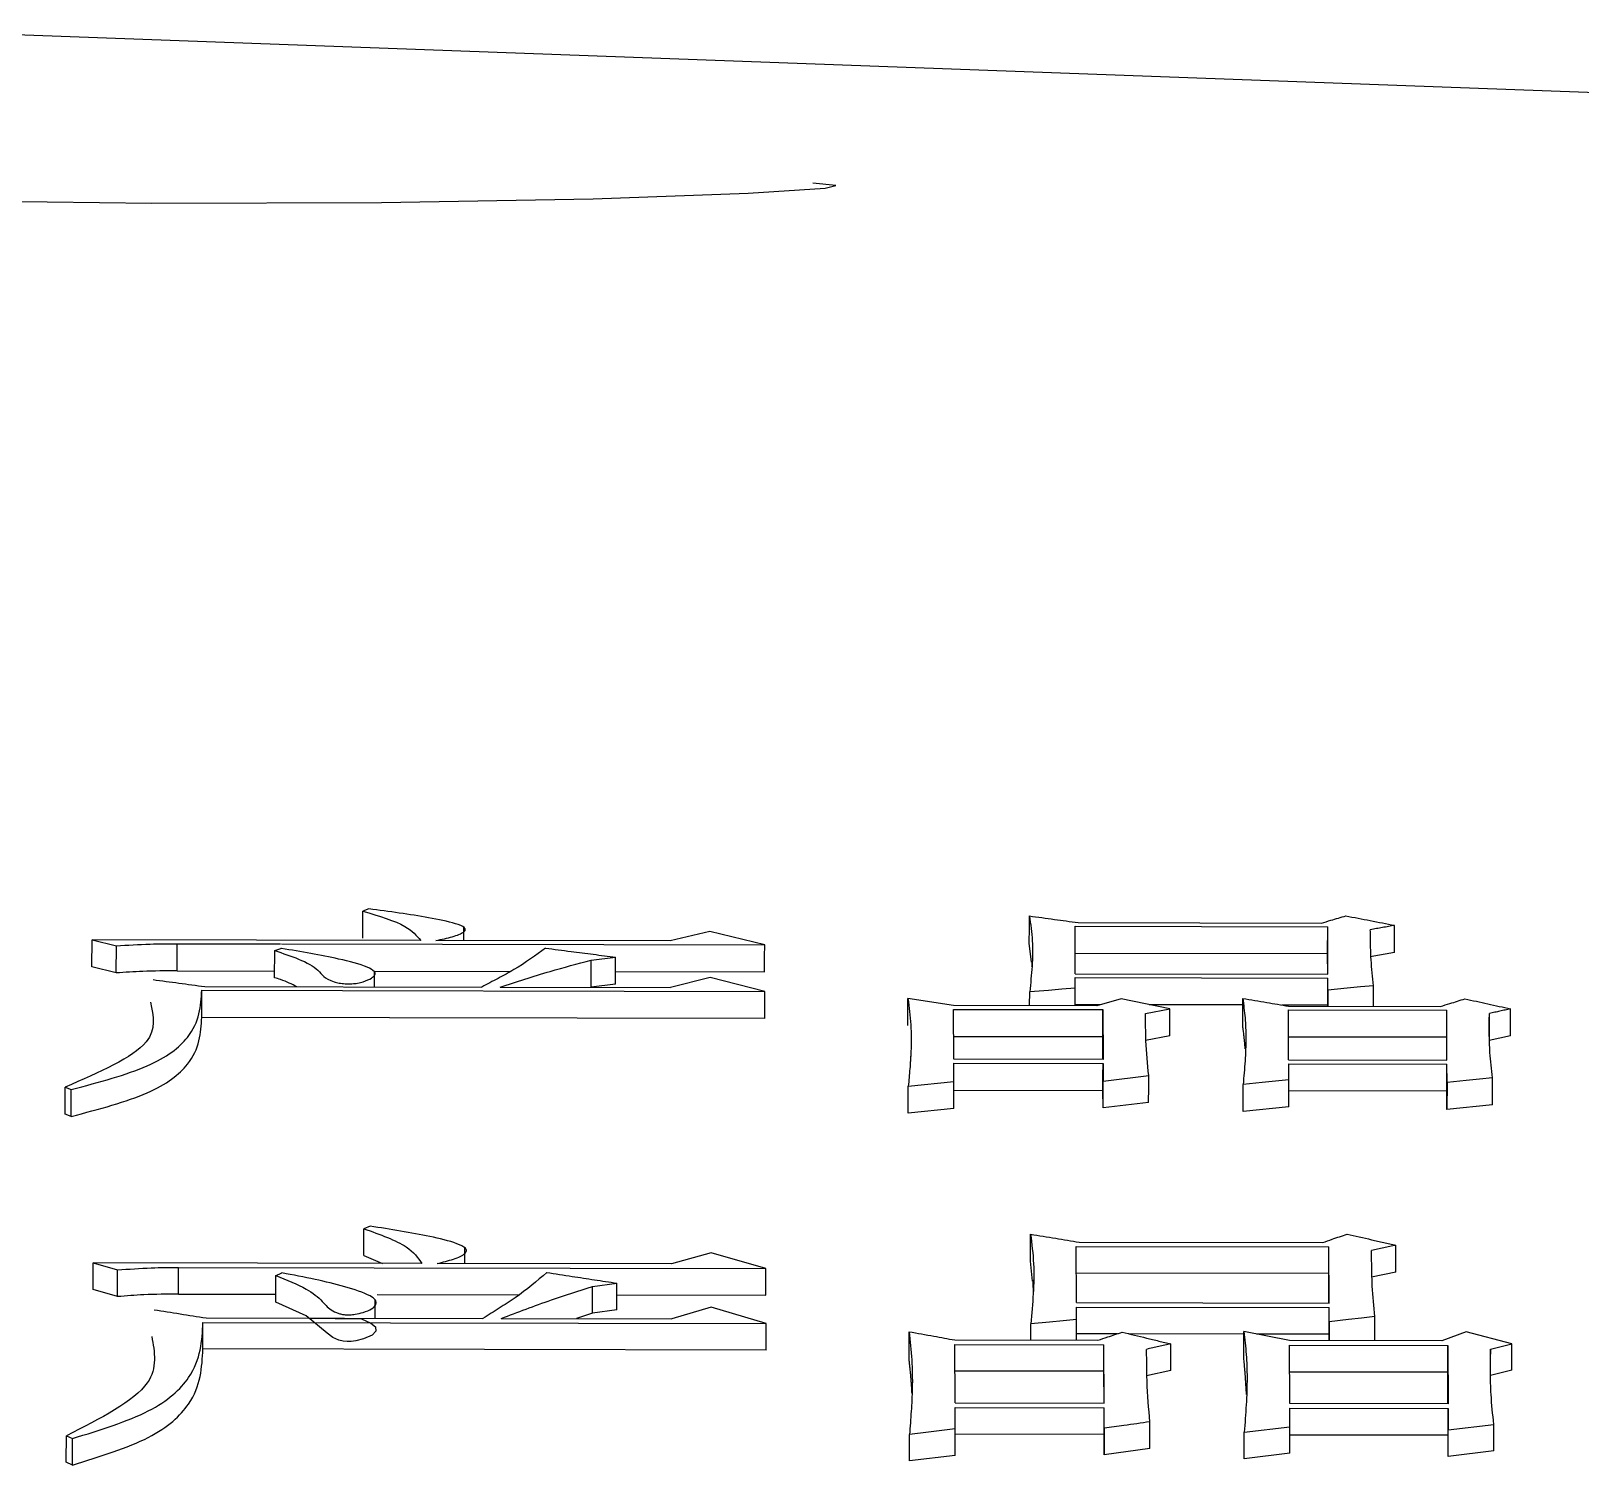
# Model space of a CAD drawing. Header units: millimetres. Extents: x 2271 to 4415, y 823 to 2339.
# Drawn here: x 2759.09 to 2764.6, y 2151.17 to 2156.27 of the extents above; entities that cross this region are included whole.
import ezdxf

# ---------------------------------------------------------------- set-up
doc = ezdxf.new("R2010")
doc.units = ezdxf.units.MM

msp = doc.modelspace()

# ---------------------------------------------------------------- linework, layer by layer
at = {"color": 7, "linetype": 'Continuous', "lineweight": 25}
for p, q in [((2758.7058, 2156.2695), (2774.0209, 2155.7058)), ((2761.9553, 2155.7199), (2761.8729, 2155.7287)), ((2760.2734, 2153.0452), (2760.2736, 2153.1417)), ((2760.2952, 2153.1494), (2760.2736, 2153.1417)), ((2762.8051, 2153.0877), (2763.7029, 2153.0861)), ((2762.8058, 2152.9188), (2762.8051, 2153.0877)), ((2762.8158, 2153.1007), (2763.6812, 2153.0991)), ((2763.7027, 2152.9897), (2763.7029, 2153.0861)), ((2763.7036, 2152.9171), (2763.7029, 2153.0861)), ((2759.3111, 2152.943), (2759.3113, 2153.0394)), ((2759.3113, 2153.0394), (2759.398, 2153.0182)), ((2760.4796, 2153.0372), (2759.3113, 2153.0394)), ((2761.3666, 2153.0355), (2760.5337, 2153.0371)), ((2760.6323, 2153.0369), (2760.6324, 2153.0845)), ((2761.5071, 2153.0693), (2761.3666, 2153.0355)), ((2761.702, 2153.0218), (2761.5071, 2153.0693)), ((2759.3977, 2152.9218), (2759.398, 2153.0182)), ((2759.614, 2152.9293), (2759.6143, 2153.0257)), ((2759.6143, 2153.0257), (2759.9807, 2153.025)), ((2759.9604, 2152.905), (2759.9606, 2153.0013)), ((2759.9846, 2153.025), (2761.702, 2153.0218)), ((2761.0857, 2152.9674), (2761.1721, 2152.9778)), ((2762.6505, 2152.9603), (2762.6424, 2153.0279)), ((2763.7027, 2152.9897), (2762.8048, 2152.9913)), ((2763.703, 2152.9171), (2763.7027, 2152.9897)), ((2763.9406, 2152.9944), (2763.8542, 2152.979)), ((2759.3977, 2152.9218), (2759.3111, 2152.943)), ((2759.614, 2152.9293), (2759.9604, 2152.9287)), ((2760.3148, 2152.8723), (2760.3149, 2152.9263)), ((2760.3156, 2152.928), (2760.799, 2152.9271)), ((2761.0854, 2152.8711), (2761.0857, 2152.9674)), ((2761.172, 2152.9264), (2761.7018, 2152.9254)), ((2759.7123, 2152.8735), (2760.6966, 2152.8716)), ((2760.7615, 2152.8715), (2761.3673, 2152.8704)), ((2761.1719, 2152.8816), (2761.0854, 2152.8711)), ((2761.5078, 2152.9051), (2761.3673, 2152.8704)), ((2761.7027, 2152.8562), (2761.5078, 2152.9051)), ((2762.8058, 2152.9188), (2763.7036, 2152.9171)), ((2762.8058, 2152.9054), (2763.7037, 2152.9037)), ((2762.806, 2152.8677), (2762.8058, 2152.9054)), ((2762.8059, 2152.8052), (2762.806, 2152.8677)), ((2763.7039, 2152.8606), (2763.7037, 2152.9037)), ((2763.8659, 2152.8033), (2763.866, 2152.8765)), ((2759.7013, 2152.7639), (2759.7015, 2152.86)), ((2759.7015, 2152.86), (2761.7027, 2152.8562)), ((2762.3736, 2152.806), (2762.2112, 2152.8309)), ((2762.6437, 2152.8055), (2762.6438, 2152.8545)), ((2762.9684, 2152.8294), (2762.882, 2152.8051)), ((2763.1416, 2152.7937), (2762.9684, 2152.8294)), ((2763.7039, 2152.8606), (2763.7037, 2152.8036)), ((2761.7025, 2152.7601), (2759.7013, 2152.7639)), ((2762.882, 2152.8051), (2762.3736, 2152.806)), ((2762.3736, 2152.7924), (2762.9037, 2152.7914)), ((2762.3743, 2152.6149), (2762.3736, 2152.7924)), ((2762.896, 2152.809), (2762.8059, 2152.8092)), ((2762.9037, 2152.7914), (2762.9044, 2152.6139)), ((2763.0552, 2152.7774), (2763.1416, 2152.7937)), ((2763.401, 2152.8081), (2763.0688, 2152.8087)), ((2763.7034, 2152.8075), (2763.5398, 2152.8078)), ((2763.5635, 2152.8038), (2764.1043, 2152.8028)), ((2763.5635, 2152.7902), (2764.126, 2152.7891)), ((2763.5642, 2152.6127), (2763.5635, 2152.7902)), ((2763.7035, 2152.8036), (2763.7034, 2152.8075)), ((2764.1258, 2152.6931), (2764.126, 2152.7891)), ((2764.1267, 2152.6116), (2764.126, 2152.7891)), ((2764.2775, 2152.7579), (2764.2775, 2152.7779)), ((2764.2778, 2152.692), (2764.2775, 2152.7579)), ((2762.3734, 2152.6964), (2762.9034, 2152.6954)), ((2762.9038, 2152.6139), (2762.9034, 2152.6954)), ((2763.1414, 2152.6977), (2763.0549, 2152.6814)), ((2764.1258, 2152.6931), (2763.5633, 2152.6941)), ((2764.1261, 2152.6116), (2764.1258, 2152.6931)), ((2764.3529, 2152.6981), (2764.2773, 2152.6819)), ((2762.2201, 2152.6102), (2762.2198, 2152.6068)), ((2762.2201, 2152.6259), (2762.2203, 2152.6195)), ((2762.9044, 2152.6139), (2762.3743, 2152.6149)), ((2762.3744, 2152.6009), (2762.9044, 2152.5999)), ((2762.3746, 2152.5357), (2762.3744, 2152.6009)), ((2762.9044, 2152.5999), (2762.9047, 2152.5376)), ((2763.5642, 2152.6127), (2764.1267, 2152.6116)), ((2763.5643, 2152.5986), (2764.1268, 2152.5976)), ((2763.5645, 2152.542), (2763.5643, 2152.5986)), ((2764.127, 2152.5325), (2764.1268, 2152.5976)), ((2762.2124, 2152.519), (2762.3746, 2152.5357)), ((2762.9044, 2152.4419), (2762.9047, 2152.5376)), ((2762.9047, 2152.5376), (2763.0668, 2152.5572)), ((2764.289, 2152.4535), (2764.2892, 2152.5492)), ((2759.2161, 2152.516), (2759.2377, 2152.5074)), ((2762.2122, 2152.4233), (2762.2124, 2152.519)), ((2762.3745, 2152.5051), (2762.9042, 2152.5041)), ((2762.9044, 2152.4419), (2762.9042, 2152.5041)), ((2763.4021, 2152.4296), (2763.4023, 2152.5253)), ((2764.1265, 2152.5018), (2763.5644, 2152.5029)), ((2764.1268, 2152.4368), (2764.1265, 2152.5018)), ((2764.127, 2152.5325), (2764.1268, 2152.4368)), ((2762.3744, 2152.4401), (2762.2122, 2152.4233)), ((2763.0666, 2152.4615), (2762.9044, 2152.4419)), ((2763.5643, 2152.4464), (2763.4021, 2152.4296)), ((2764.289, 2152.4535), (2764.1268, 2152.4368)), ((2759.2375, 2152.4117), (2759.2158, 2152.4203)), ((2760.2777, 2151.9177), (2760.2779, 2152.0127)), ((2760.2995, 2152.0218), (2760.2779, 2152.0127)), ((2760.6365, 2151.8888), (2760.6367, 2151.945)), ((2762.8094, 2151.9497), (2763.7072, 2151.948)), ((2762.81, 2151.7502), (2762.8094, 2151.9497)), ((2762.8201, 2151.965), (2763.6855, 2151.9634)), ((2763.707, 2151.8531), (2763.7072, 2151.948)), ((2763.7079, 2151.7485), (2763.7072, 2151.948)), ((2759.3154, 2151.7964), (2759.3156, 2151.8913)), ((2759.3156, 2151.8913), (2759.4022, 2151.8662)), ((2760.4838, 2151.8891), (2759.3156, 2151.8913)), ((2759.6183, 2151.7803), (2759.6185, 2151.8752)), ((2759.6185, 2151.8752), (2761.7063, 2151.8713)), ((2760.2777, 2151.9177), (2760.3435, 2151.8893)), ((2761.3709, 2151.8874), (2760.538, 2151.889)), ((2761.5114, 2151.9274), (2761.3709, 2151.8874)), ((2761.7063, 2151.8713), (2761.5114, 2151.9274)), ((2762.654, 2151.8258), (2762.6467, 2151.898)), ((2759.402, 2151.7714), (2759.4022, 2151.8662)), ((2759.9646, 2151.7517), (2759.9648, 2151.8465)), ((2761.0899, 2151.8069), (2761.1764, 2151.8192)), ((2763.707, 2151.8531), (2762.8091, 2151.8547)), ((2763.7073, 2151.7485), (2763.707, 2151.8531)), ((2763.9449, 2151.8588), (2763.8585, 2151.8405)), ((2759.402, 2151.7714), (2759.3154, 2151.7964)), ((2759.6183, 2151.7803), (2759.9646, 2151.7797)), ((2760.3253, 2151.779), (2760.8288, 2151.7781)), ((2761.0897, 2151.7121), (2761.0899, 2151.8069)), ((2761.1763, 2151.7774), (2761.706, 2151.7764)), ((2760.3179, 2151.6947), (2760.318, 2151.7604)), ((2761.0897, 2151.7121), (2761.0328, 2151.6933)), ((2761.1762, 2151.7245), (2761.0897, 2151.7121)), ((2761.512, 2151.7337), (2761.3715, 2151.6927)), ((2761.7069, 2151.6762), (2761.512, 2151.7337)), ((2762.81, 2151.7502), (2763.7079, 2151.7485)), ((2762.8101, 2151.7344), (2763.7079, 2151.7327)), ((2762.8102, 2151.69), (2762.8101, 2151.7344)), ((2763.7081, 2151.682), (2763.7079, 2151.7327)), ((2759.7055, 2151.5854), (2759.7057, 2151.6799)), ((2759.7057, 2151.6799), (2761.7069, 2151.6762)), ((2759.7165, 2151.6958), (2760.7008, 2151.694)), ((2760.7657, 2151.6938), (2761.3715, 2151.6927)), ((2762.6479, 2151.6169), (2762.648, 2151.6744)), ((2762.81, 2151.6166), (2762.8102, 2151.69)), ((2763.7081, 2151.682), (2763.7079, 2151.615)), ((2763.8701, 2151.6147), (2763.8703, 2151.7008)), ((2762.3777, 2151.6175), (2762.8862, 2151.6165)), ((2762.3778, 2151.6014), (2762.9078, 2151.6004)), ((2762.3784, 2151.3936), (2762.3778, 2151.6014)), ((2762.9555, 2151.6395), (2762.8101, 2151.6397)), ((2762.9076, 2151.506), (2762.9078, 2151.6004)), ((2762.9085, 2151.3926), (2762.9078, 2151.6004)), ((2763.4053, 2151.6386), (2762.9963, 2151.6394)), ((2763.5677, 2151.6152), (2763.4053, 2151.6475)), ((2763.7077, 2151.6381), (2763.4504, 2151.6386)), ((2764.1085, 2151.6142), (2763.5677, 2151.6152)), ((2763.5677, 2151.5992), (2764.1302, 2151.5981)), ((2763.5683, 2151.3913), (2763.5677, 2151.5992)), ((2763.7077, 2151.615), (2763.7077, 2151.6381)), ((2764.195, 2151.646), (2764.1085, 2151.6142)), ((2764.1302, 2151.5981), (2764.1308, 2151.3903)), ((2764.3573, 2151.6041), (2764.195, 2151.646)), ((2764.2817, 2151.585), (2764.3573, 2151.6041)), ((2761.7067, 2151.5816), (2759.7055, 2151.5854)), ((2764.2817, 2151.585), (2764.2816, 2151.5669)), ((2764.282, 2151.4822), (2764.2816, 2151.5669)), ((2762.9076, 2151.506), (2762.3776, 2151.5069)), ((2762.908, 2151.3926), (2762.9076, 2151.506)), ((2763.1456, 2151.5087), (2763.0591, 2151.4896)), ((2763.5675, 2151.5047), (2764.13, 2151.5037)), ((2764.1303, 2151.3903), (2764.13, 2151.5037)), ((2764.3571, 2151.5097), (2764.2814, 2151.4906)), ((2762.3784, 2151.3936), (2762.9085, 2151.3926)), ((2762.3785, 2151.3771), (2762.9085, 2151.3761)), ((2762.3787, 2151.3011), (2762.3785, 2151.3771)), ((2764.1308, 2151.3903), (2763.5683, 2151.3913)), ((2764.2841, 2151.4183), (2764.2839, 2151.4212)), ((2762.9087, 2151.3034), (2762.9085, 2151.3761)), ((2763.0707, 2151.2322), (2763.0709, 2151.3263)), ((2763.5684, 2151.3749), (2764.1309, 2151.3738)), ((2763.5686, 2151.3088), (2763.5684, 2151.3749)), ((2764.1309, 2151.3738), (2764.1311, 2151.2978)), ((2759.2201, 2151.2771), (2759.2418, 2151.2671)), ((2762.2163, 2151.1874), (2762.2165, 2151.2815)), ((2762.9083, 2151.2819), (2762.3787, 2151.2829)), ((2762.9085, 2151.2093), (2762.9083, 2151.2819)), ((2762.9087, 2151.3034), (2762.9085, 2151.2093)), ((2763.4061, 2151.1952), (2763.4064, 2151.2892)), ((2763.4064, 2151.2892), (2763.5686, 2151.3088)), ((2763.5685, 2151.2807), (2764.1306, 2151.2797)), ((2764.1309, 2151.2038), (2764.1306, 2151.2797)), ((2764.1309, 2151.2038), (2764.1311, 2151.2978)), ((2764.1311, 2151.2978), (2764.2933, 2151.3174)), ((2763.0707, 2151.2322), (2762.9085, 2151.2093)), ((2763.5683, 2151.2147), (2763.4061, 2151.1952)), ((2764.2931, 2151.2233), (2764.1309, 2151.2038)), ((2759.2416, 2151.173), (2759.2199, 2151.183)), ((2762.3785, 2151.207), (2762.2163, 2151.1874))]:
    msp.add_line(p, q, dxfattribs=at)
at = {"color": 7, "linetype": 'Continuous', "lineweight": 25, "flags": 128}
for points in [[(2757.5072, 2155.7344), (2757.4649, 2155.7322), (2757.5097, 2155.7179), (2757.7545, 2155.7007), (2758.1814, 2155.6827), (2758.779, 2155.667), (2759.5245, 2155.6579), (2760.3402, 2155.6597), (2761.0922, 2155.6729), (2761.643, 2155.6926), (2761.9167, 2155.7112), (2761.9553, 2155.7199), (2761.9553, 2155.7199)], [(2762.6424, 2153.0279), (2762.6426, 2153.0819), (2762.6426, 2153.1243)], [(2763.9406, 2152.9944), (2763.9408, 2153.0484), (2763.9409, 2153.0908)], [(2759.9606, 2153.0013), (2759.9713, 2153.0052), (2759.9821, 2153.0092)], [(2761.1719, 2152.8816), (2761.172, 2152.9355), (2761.1721, 2152.9778)], [(2761.7018, 2152.9254), (2761.7019, 2152.9794), (2761.702, 2153.0218)], [(2762.806, 2152.8677), (2762.7581, 2152.8638), (2762.7103, 2152.8599), (2762.6438, 2152.8545)], [(2763.7034, 2152.8075), (2763.7036, 2152.8614), (2763.7037, 2152.9037)], [(2763.866, 2152.8765), (2763.8191, 2152.8719), (2763.7721, 2152.8673), (2763.7039, 2152.8606)], [(2761.7025, 2152.7601), (2761.7026, 2152.8139), (2761.7027, 2152.8562)], [(2762.211, 2152.7348), (2762.2111, 2152.7886), (2762.2112, 2152.8309)], [(2763.4009, 2152.7353), (2763.401, 2152.7891), (2763.4011, 2152.8313)], [(2762.9034, 2152.6954), (2762.9036, 2152.7491), (2762.9037, 2152.7914)], [(2763.1414, 2152.6977), (2763.1415, 2152.7514), (2763.1416, 2152.7937)], [(2764.3529, 2152.6981), (2764.3531, 2152.7519), (2764.3532, 2152.7942)], [(2762.9042, 2152.5041), (2762.9043, 2152.5577), (2762.9044, 2152.5999)], [(2764.1265, 2152.5018), (2764.1267, 2152.5554), (2764.1268, 2152.5976)], [(2762.3744, 2152.4401), (2762.3745, 2152.4936), (2762.3746, 2152.5357)], [(2763.0666, 2152.4615), (2763.0667, 2152.5151), (2763.0668, 2152.5572)], [(2763.5645, 2152.542), (2763.5175, 2152.5372), (2763.4705, 2152.5323), (2763.4023, 2152.5253)], [(2763.5643, 2152.4464), (2763.5644, 2152.4999), (2763.5645, 2152.542)], [(2764.2892, 2152.5492), (2764.2422, 2152.5444), (2764.1952, 2152.5395), (2764.127, 2152.5325)], [(2759.2158, 2152.4203), (2759.2159, 2152.4552), (2759.216, 2152.4856), (2759.2161, 2152.516)], [(2759.2375, 2152.4117), (2759.2376, 2152.4466), (2759.2377, 2152.477), (2759.2377, 2152.5074)], [(2762.6467, 2151.898), (2762.6469, 2151.9512), (2762.647, 2151.993)], [(2763.9449, 2151.8588), (2763.9451, 2151.9119), (2763.9452, 2151.9537)], [(2759.9648, 2151.8465), (2759.9703, 2151.8489), (2759.9783, 2151.8523), (2759.9864, 2151.8558)], [(2761.1762, 2151.7245), (2761.1763, 2151.7775), (2761.1764, 2151.8192)], [(2761.706, 2151.7764), (2761.7062, 2151.8295), (2761.7063, 2151.8713)], [(2760.0824, 2151.6951), (2760.2688, 2151.6922), (2760.3025, 2151.6772), (2760.3188, 2151.6636), (2760.3196, 2151.649), (2760.3067, 2151.6349), (2760.2764, 2151.6213), (2760.249, 2151.6146), (2760.2324, 2151.6125), (2760.2183, 2151.6121), (2760.2045, 2151.6134), (2760.1891, 2151.617), (2760.1668, 2151.6265), (2760.1468, 2151.642), (2760.0721, 2151.7037), (2759.9646, 2151.7517), (2759.9646, 2151.7517)], [(2763.7077, 2151.6381), (2763.7078, 2151.6911), (2763.7079, 2151.7327)], [(2761.7067, 2151.5816), (2761.7068, 2151.6346), (2761.7069, 2151.6762)], [(2762.8102, 2151.69), (2762.7624, 2151.6854), (2762.7145, 2151.6808), (2762.648, 2151.6744)], [(2763.8703, 2151.7008), (2763.8233, 2151.6953), (2763.7763, 2151.6899), (2763.7081, 2151.682)], [(2762.2152, 2151.552), (2762.2153, 2151.605), (2762.2154, 2151.6465)], [(2763.1456, 2151.5087), (2763.1457, 2151.5616), (2763.1458, 2151.6032)], [(2763.4051, 2151.553), (2763.4052, 2151.6059), (2763.4053, 2151.6475)], [(2764.13, 2151.5037), (2764.1301, 2151.5566), (2764.1302, 2151.5981)], [(2764.3571, 2151.5097), (2764.3572, 2151.5626), (2764.3573, 2151.6041)], [(2762.9083, 2151.2819), (2762.9084, 2151.3347), (2762.9085, 2151.3761)], [(2764.1306, 2151.2797), (2764.1308, 2151.3324), (2764.1309, 2151.3738)], [(2759.2199, 2151.183), (2759.22, 2151.2174), (2759.2201, 2151.2472), (2759.2201, 2151.2771)], [(2759.2416, 2151.173), (2759.2416, 2151.2073), (2759.2417, 2151.2372), (2759.2418, 2151.2671)], [(2762.3787, 2151.3011), (2762.3317, 2151.2954), (2762.2847, 2151.2897), (2762.2165, 2151.2815)], [(2762.3785, 2151.207), (2762.3786, 2151.2597), (2762.3787, 2151.3011)], [(2763.5683, 2151.2147), (2763.5685, 2151.2674), (2763.5686, 2151.3088)], [(2764.2931, 2151.2233), (2764.2932, 2151.276), (2764.2933, 2151.3174)]]:
    msp.add_lwpolyline(points, dxfattribs=at)
at = {"color": 7, "linetype": 'Continuous', "lineweight": 25}
for points, knots in [([(2760.2736, 2153.1417), (2760.3307, 2153.1245), (2760.4318, 2153.0941), (2760.4651, 2153.0544), (2760.4796, 2153.0372)], [0, 0, 0, 0, 0.5653913, 1, 1, 1, 1]), ([(2760.5337, 2153.0371), (2760.5538, 2153.0413), (2760.5936, 2153.0496), (2760.6303, 2153.0632), (2760.6393, 2153.075), (2760.6345, 2153.0858), (2760.5919, 2153.102), (2760.4779, 2153.1252), (2760.3678, 2153.1398), (2760.2952, 2153.1494)], [0, 0, 0, 0, 0.1207835, 0.2379421, 0.2842431, 0.3308199, 0.4249814, 0.6208103, 1, 1, 1, 1]), ([(2762.6426, 2153.1243), (2762.647, 2153.095), (2762.6558, 2153.0362), (2762.6533, 2152.9462), (2762.647, 2152.885), (2762.6438, 2152.8545)], [0, 0, 0, 0, 0.33259, 0.666186, 1, 1, 1, 1]), ([(2762.6426, 2153.1243), (2762.6575, 2153.1223), (2762.6872, 2153.1183), (2762.745, 2153.1104), (2762.7878, 2153.1045), (2762.8158, 2153.1007)], [0, 0, 0, 0, 0.2574409, 0.5148817, 1, 1, 1, 1]), ([(2763.6812, 2153.0991), (2763.6922, 2153.1024), (2763.7121, 2153.1083), (2763.741, 2153.1169), (2763.7587, 2153.1222), (2763.7676, 2153.1248)], [0, 0, 0, 0, 0.382635, 0.691318, 1, 1, 1, 1]), ([(2763.7676, 2153.1248), (2763.7965, 2153.1192), (2763.8398, 2153.1107), (2763.8976, 2153.0993), (2763.9264, 2153.0937), (2763.9409, 2153.0908)], [0, 0, 0, 0, 0.4999999, 0.75, 1, 1, 1, 1]), ([(2763.9409, 2153.0908), (2763.9337, 2153.0895), (2763.9192, 2153.087), (2763.8976, 2153.0831), (2763.876, 2153.0792), (2763.8616, 2153.0766), (2763.8544, 2153.0754)], [0, 0, 0, 0, 0.2500001, 0.5000003, 0.7500004, 1, 1, 1, 1]), ([(2763.866, 2152.8765), (2763.8626, 2152.9071), (2763.8574, 2152.9529), (2763.8553, 2153.019), (2763.8547, 2153.0546), (2763.8544, 2153.0754)], [0, 0, 0, 0, 0.455483, 0.683214, 1, 1, 1, 1]), ([(2759.398, 2153.0182), (2759.4377, 2153.0207), (2759.5088, 2153.0253), (2759.582, 2153.0255), (2759.6143, 2153.0257)], [0, 0, 0, 0, 0.5588348, 1, 1, 1, 1]), ([(2759.9606, 2153.0013), (2759.99, 2152.9915), (2760.0536, 2152.9703), (2760.1233, 2152.9329), (2760.1365, 2152.8988), (2760.1888, 2152.8856), (2760.2112, 2152.8833), (2760.2345, 2152.883), (2760.2573, 2152.8855), (2760.2828, 2152.8923), (2760.3039, 2152.9025), (2760.3201, 2152.915), (2760.3154, 2152.9288), (2760.2783, 2152.9497), (2760.1649, 2152.9782), (2760.054, 2152.9975), (2759.9829, 2153.009), (2759.9821, 2153.0092)], [0, 0, 0, 0, 0.11781, 0.254849, 0.391031, 0.410858, 0.430655, 0.450877, 0.468612, 0.491918, 0.540011, 0.576765, 0.61394, 0.664642, 0.789466, 0.997756, 1, 1, 1, 1]), ([(2760.9232, 2153.01), (2760.8882, 2152.9843), (2760.8385, 2152.9478), (2760.7546, 2152.9025), (2760.716, 2152.8819), (2760.6966, 2152.8716)], [0, 0, 0, 0, 0.546201, 0.773057, 1, 1, 1, 1]), ([(2760.9232, 2153.01), (2760.9534, 2153.0061), (2761.0099, 2152.9988), (2761.0929, 2152.9881), (2761.1457, 2152.9812), (2761.1721, 2152.9778)], [0, 0, 0, 0, 0.363442, 0.681721, 1, 1, 1, 1]), ([(2759.614, 2152.9293), (2759.573, 2152.9291), (2759.4997, 2152.9287), (2759.4288, 2152.9239), (2759.3977, 2152.9218)], [0, 0, 0, 0, 0.561085, 1, 1, 1, 1]), ([(2760.7615, 2152.8715), (2760.7909, 2152.881), (2760.8495, 2152.8999), (2760.9547, 2152.9326), (2761.0364, 2152.9543), (2761.0857, 2152.9674)], [0, 0, 0, 0, 0.283865, 0.567758, 1, 1, 1, 1]), ([(2762.6511, 2152.9632), (2762.6513, 2152.9546), (2762.6517, 2152.9412), (2762.6519, 2152.9448), (2762.652, 2152.9461)], [0, 0, 0, 0, 0.641471, 1, 1, 1, 1]), ([(2759.5283, 2152.8981), (2759.559, 2152.894), (2759.6203, 2152.8858), (2759.6816, 2152.8776), (2759.7123, 2152.8735)], [0, 0, 0, 0, 0.499883, 1, 1, 1, 1]), ([(2760.0393, 2152.8728), (2760.0216, 2152.8817), (2759.9986, 2152.8931), (2759.9674, 2152.9028), (2759.9604, 2152.905)], [0, 0, 0, 0, 0.775038, 1, 1, 1, 1]), ([(2759.5192, 2152.8174), (2759.5298, 2152.7696), (2759.5535, 2152.6621), (2759.3366, 2152.5682), (2759.2161, 2152.516)], [0, 0, 0, 0, 0.4443, 1, 1, 1, 1]), ([(2759.2377, 2152.5074), (2759.3364, 2152.5336), (2759.5305, 2152.5851), (2759.6924, 2152.7127), (2759.698, 2152.8042), (2759.7015, 2152.86)], [0, 0, 0, 0, 0.287817, 0.565935, 1, 1, 1, 1]), ([(2762.2112, 2152.8309), (2762.215, 2152.7999), (2762.2227, 2152.7379), (2762.2231, 2152.6543), (2762.2181, 2152.5813), (2762.2143, 2152.5397), (2762.2124, 2152.519)], [0, 0, 0, 0, 0.304153, 0.608343, 0.804164, 1, 1, 1, 1]), ([(2763.4011, 2152.8313), (2763.4041, 2152.8082), (2763.41, 2152.7619), (2763.4134, 2152.6878), (2763.4097, 2152.6091), (2763.4048, 2152.5532), (2763.4023, 2152.5253)], [0, 0, 0, 0, 0.231566, 0.463148, 0.731542, 1, 1, 1, 1]), ([(2763.4011, 2152.8313), (2763.4154, 2152.8289), (2763.4439, 2152.8241), (2763.4981, 2152.8149), (2763.5379, 2152.8082), (2763.5635, 2152.8038)], [0, 0, 0, 0, 0.263834, 0.527668, 1, 1, 1, 1]), ([(2764.1043, 2152.8028), (2764.1153, 2152.8063), (2764.1353, 2152.8125), (2764.1641, 2152.8215), (2764.1819, 2152.8271), (2764.1908, 2152.8299)], [0, 0, 0, 0, 0.382635, 0.691318, 1, 1, 1, 1]), ([(2764.1908, 2152.8299), (2764.2178, 2152.8239), (2764.2584, 2152.815), (2764.3126, 2152.8031), (2764.3396, 2152.7971), (2764.3532, 2152.7942)], [0, 0, 0, 0, 0.5, 0.75, 1, 1, 1, 1]), ([(2759.2375, 2152.4117), (2759.3362, 2152.4379), (2759.5302, 2152.4894), (2759.6922, 2152.6168), (2759.6978, 2152.7082), (2759.7013, 2152.7639)], [0, 0, 0, 0, 0.287925, 0.56603, 1, 1, 1, 1]), ([(2763.0668, 2152.5572), (2763.0627, 2152.5985), (2763.057, 2152.6563), (2763.0558, 2152.7293), (2763.0554, 2152.7614), (2763.0552, 2152.7774)], [0, 0, 0, 0, 0.5564808, 0.7782386, 1, 1, 1, 1]), ([(2764.2892, 2152.5492), (2764.2855, 2152.5792), (2764.2788, 2152.6328), (2764.2768, 2152.7089), (2764.2773, 2152.7549), (2764.2775, 2152.7779)], [0, 0, 0, 0, 0.387747, 0.693846, 1, 1, 1, 1]), ([(2764.3532, 2152.7942), (2764.3469, 2152.7928), (2764.3342, 2152.7901), (2764.3153, 2152.786), (2764.2964, 2152.782), (2764.2838, 2152.7792), (2764.2775, 2152.7779)], [0, 0, 0, 0, 0.25, 0.5, 0.750001, 1, 1, 1, 1]), ([(2763.4099, 2152.6524), (2763.4098, 2152.6532), (2763.4096, 2152.6569), (2763.4092, 2152.6621), (2763.4086, 2152.668), (2763.4082, 2152.6724), (2763.4078, 2152.6768), (2763.4073, 2152.6812), (2763.4069, 2152.6856), (2763.4064, 2152.69), (2763.4059, 2152.6944), (2763.4054, 2152.6988), (2763.4049, 2152.7032), (2763.4042, 2152.7091), (2763.4034, 2152.7149), (2763.4027, 2152.7207), (2763.4022, 2152.7251), (2763.4015, 2152.73), (2763.4011, 2152.7333), (2763.4009, 2152.7353)], [0, 0, 0, 0, 0.027762, 0.133883, 0.186944, 0.240005, 0.293066, 0.346127, 0.399187, 0.452248, 0.505309, 0.55837, 0.611431, 0.664491, 0.770613, 0.823674, 0.876735, 0.929795, 1, 1, 1, 1]), ([(2760.2779, 2152.0127), (2760.3351, 2151.9923), (2760.4361, 2151.9564), (2760.4694, 2151.9095), (2760.4838, 2151.8891)], [0, 0, 0, 0, 0.5653913, 1, 1, 1, 1]), ([(2760.538, 2151.889), (2760.5581, 2151.894), (2760.5979, 2151.9038), (2760.6346, 2151.9199), (2760.6436, 2151.9339), (2760.6388, 2151.9466), (2760.5962, 2151.9658), (2760.4822, 2151.9933), (2760.3721, 2152.0105), (2760.2995, 2152.0218)], [0, 0, 0, 0, 0.120818, 0.238007, 0.284295, 0.33086, 0.424999, 0.620775, 1, 1, 1, 1]), ([(2762.647, 2151.993), (2762.6513, 2151.9582), (2762.6601, 2151.8886), (2762.6575, 2151.7823), (2762.6512, 2151.7104), (2762.648, 2151.6744)], [0, 0, 0, 0, 0.33259, 0.666186, 1, 1, 1, 1]), ([(2762.647, 2151.993), (2762.6618, 2151.9906), (2762.6916, 2151.9858), (2762.7493, 2151.9765), (2762.7921, 2151.9696), (2762.8201, 2151.965)], [0, 0, 0, 0, 0.257441, 0.514882, 1, 1, 1, 1]), ([(2763.6855, 2151.9634), (2763.6965, 2151.9673), (2763.7165, 2151.9744), (2763.7453, 2151.9845), (2763.7631, 2151.9908), (2763.772, 2151.9939)], [0, 0, 0, 0, 0.382635, 0.691318, 1, 1, 1, 1]), ([(2763.772, 2151.9939), (2763.8008, 2151.9872), (2763.8441, 2151.9772), (2763.9019, 2151.9638), (2763.9307, 2151.9571), (2763.9452, 2151.9537)], [0, 0, 0, 0, 0.5, 0.75, 1, 1, 1, 1]), ([(2763.9452, 2151.9537), (2763.938, 2151.9522), (2763.9236, 2151.9491), (2763.9019, 2151.9446), (2763.8803, 2151.94), (2763.8659, 2151.9369), (2763.8587, 2151.9354)], [0, 0, 0, 0, 0.25, 0.5, 0.75, 1, 1, 1, 1]), ([(2763.8703, 2151.7008), (2763.8668, 2151.7367), (2763.8616, 2151.7907), (2763.8595, 2151.8688), (2763.859, 2151.9109), (2763.8587, 2151.9354)], [0, 0, 0, 0, 0.455483, 0.683214, 1, 1, 1, 1]), ([(2759.4022, 2151.8662), (2759.442, 2151.8693), (2759.5131, 2151.8747), (2759.5863, 2151.875), (2759.6185, 2151.8752)], [0, 0, 0, 0, 0.558835, 1, 1, 1, 1]), ([(2759.9648, 2151.8465), (2760.0034, 2151.8311), (2760.0732, 2151.8032), (2760.1275, 2151.76), (2760.1508, 2151.7292), (2760.1799, 2151.7139), (2760.2005, 2151.7084), (2760.2143, 2151.7066), (2760.23, 2151.7066), (2760.2516, 2151.7091), (2760.2797, 2151.716), (2760.3077, 2151.7278), (2760.3225, 2151.7436), (2760.3217, 2151.7599), (2760.2873, 2151.7828), (2760.2116, 2151.8069), (2760.104, 2151.8334), (2760.0261, 2151.8482), (2759.9864, 2151.8558)], [0, 0, 0, 0, 0.156025, 0.282024, 0.363627, 0.404873, 0.419209, 0.430586, 0.44201, 0.458322, 0.488142, 0.530961, 0.573097, 0.616787, 0.655295, 0.770211, 0.882971, 1, 1, 1, 1]), ([(2760.9275, 2151.8572), (2760.8924, 2151.8267), (2760.8428, 2151.7837), (2760.7589, 2151.7303), (2760.7202, 2151.7061), (2760.7008, 2151.694)], [0, 0, 0, 0, 0.546201, 0.773057, 1, 1, 1, 1]), ([(2760.9275, 2151.8572), (2760.9576, 2151.8526), (2761.0142, 2151.844), (2761.0972, 2151.8313), (2761.15, 2151.8233), (2761.1764, 2151.8192)], [0, 0, 0, 0, 0.363442, 0.681721, 1, 1, 1, 1]), ([(2762.6547, 2151.8299), (2762.6547, 2151.8301), (2762.6539, 2151.839), (2762.6565, 2151.7958), (2762.656, 2151.7793), (2762.656, 2151.7772), (2762.656, 2151.7772)], [0, 0, 0, 0, 0.014335, 0.602284, 0.99678, 1, 1, 1, 1]), ([(2759.6183, 2151.7803), (2759.5772, 2151.7801), (2759.504, 2151.7795), (2759.4331, 2151.7739), (2759.402, 2151.7714)], [0, 0, 0, 0, 0.561085, 1, 1, 1, 1]), ([(2760.7657, 2151.6938), (2760.7951, 2151.705), (2760.8538, 2151.7273), (2760.9589, 2151.7659), (2761.0406, 2151.7914), (2761.0899, 2151.8069)], [0, 0, 0, 0, 0.283865, 0.567758, 1, 1, 1, 1]), ([(2759.5326, 2151.7247), (2759.5632, 2151.7199), (2759.6245, 2151.7103), (2759.6858, 2151.7006), (2759.7165, 2151.6958)], [0, 0, 0, 0, 0.499883, 1, 1, 1, 1]), ([(2759.2418, 2151.2671), (2759.3405, 2151.2977), (2759.5346, 2151.3578), (2759.6965, 2151.507), (2759.7022, 2151.6144), (2759.7057, 2151.6799)], [0, 0, 0, 0, 0.287817, 0.565935, 1, 1, 1, 1]), ([(2759.5234, 2151.63), (2759.5339, 2151.5739), (2759.5576, 2151.4476), (2759.3407, 2151.338), (2759.2201, 2151.2771)], [0, 0, 0, 0, 0.444231, 1, 1, 1, 1]), ([(2762.2154, 2151.6465), (2762.2189, 2151.6133), (2762.2259, 2151.5469), (2762.2277, 2151.4524), (2762.223, 2151.364), (2762.2187, 2151.309), (2762.2165, 2151.2815)], [0, 0, 0, 0, 0.277767, 0.555561, 0.777766, 1, 1, 1, 1]), ([(2762.2154, 2151.6465), (2762.2301, 2151.6439), (2762.2594, 2151.6387), (2762.3135, 2151.629), (2762.3529, 2151.6219), (2762.3777, 2151.6175)], [0, 0, 0, 0, 0.27079, 0.54158, 1, 1, 1, 1]), ([(2762.8862, 2151.6165), (2762.8978, 2151.6204), (2762.9181, 2151.6271), (2762.9469, 2151.6366), (2762.964, 2151.6423), (2762.9726, 2151.6451)], [0, 0, 0, 0, 0.404836, 0.702418, 1, 1, 1, 1]), ([(2762.9726, 2151.6451), (2763.0015, 2151.6382), (2763.0448, 2151.6277), (2763.1025, 2151.6137), (2763.1314, 2151.6067), (2763.1458, 2151.6032)], [0, 0, 0, 0, 0.4999999, 0.75, 1, 1, 1, 1]), ([(2763.1458, 2151.6032), (2763.1386, 2151.6016), (2763.1242, 2151.5984), (2763.1026, 2151.5936), (2763.081, 2151.5889), (2763.0665, 2151.5857), (2763.0593, 2151.5841)], [0, 0, 0, 0, 0.25, 0.5, 0.75, 1, 1, 1, 1]), ([(2763.4053, 2151.6475), (2763.4083, 2151.6203), (2763.4142, 2151.566), (2763.4175, 2151.479), (2763.4138, 2151.387), (2763.4088, 2151.3218), (2763.4064, 2151.2892)], [0, 0, 0, 0, 0.231675, 0.463367, 0.731652, 1, 1, 1, 1]), ([(2759.2416, 2151.173), (2759.3403, 2151.2036), (2759.5343, 2151.2636), (2759.6963, 2151.4126), (2759.702, 2151.5199), (2759.7055, 2151.5854)], [0, 0, 0, 0, 0.287925, 0.56603, 1, 1, 1, 1]), ([(2762.2256, 2151.4266), (2762.2254, 2151.4306), (2762.225, 2151.4396), (2762.2242, 2151.4535), (2762.2231, 2151.4685), (2762.2219, 2151.4835), (2762.2206, 2151.4984), (2762.2194, 2151.5108), (2762.2184, 2151.5207), (2762.2176, 2151.5282), (2762.2168, 2151.5358), (2762.216, 2151.5438), (2762.2155, 2151.5493), (2762.2152, 2151.552)], [0, 0, 0, 0, 0.0944046, 0.2134344, 0.3324641, 0.4514938, 0.5705234, 0.689553, 0.7490678, 0.8085826, 0.8680974, 0.9340488, 1, 1, 1, 1]), ([(2763.0709, 2151.3263), (2763.0669, 2151.3741), (2763.0612, 2151.4414), (2763.0599, 2151.5269), (2763.0595, 2151.565), (2763.0593, 2151.5841)], [0, 0, 0, 0, 0.550969, 0.775483, 1, 1, 1, 1]), ([(2763.4144, 2151.4238), (2763.4141, 2151.4294), (2763.4135, 2151.4418), (2763.4126, 2151.456), (2763.4119, 2151.4662), (2763.4116, 2151.4714), (2763.4111, 2151.4782), (2763.4106, 2151.4851), (2763.4101, 2151.4919), (2763.4097, 2151.497), (2763.4093, 2151.5021), (2763.4089, 2151.5072), (2763.4085, 2151.5123), (2763.4081, 2151.5174), (2763.4076, 2151.5226), (2763.4072, 2151.5277), (2763.4068, 2151.5328), (2763.4063, 2151.5378), (2763.4058, 2151.5446), (2763.4053, 2151.5496), (2763.4051, 2151.553)], [0, 0, 0, 0, 0.128632, 0.287252, 0.326907, 0.366562, 0.406217, 0.485527, 0.525181, 0.564836, 0.604491, 0.644146, 0.683801, 0.723456, 0.763111, 0.802766, 0.842421, 0.882075, 0.92173, 1, 1, 1, 1]), ([(2764.2933, 2151.3174), (2764.2896, 2151.3528), (2764.2829, 2151.4156), (2764.2809, 2151.5046), (2764.2814, 2151.5582), (2764.2817, 2151.585)], [0, 0, 0, 0, 0.392032, 0.69599, 1, 1, 1, 1]), ([(2763.0709, 2151.3263), (2763.0556, 2151.3242), (2763.0249, 2151.3198), (2762.9708, 2151.3122), (2762.9321, 2151.3067), (2762.9087, 2151.3034)], [0, 0, 0, 0, 0.283865, 0.567729, 1, 1, 1, 1])]:
    msp.add_open_spline(points, degree=3, knots=knots, dxfattribs=at)

doc.saveas('drawing.dxf')
